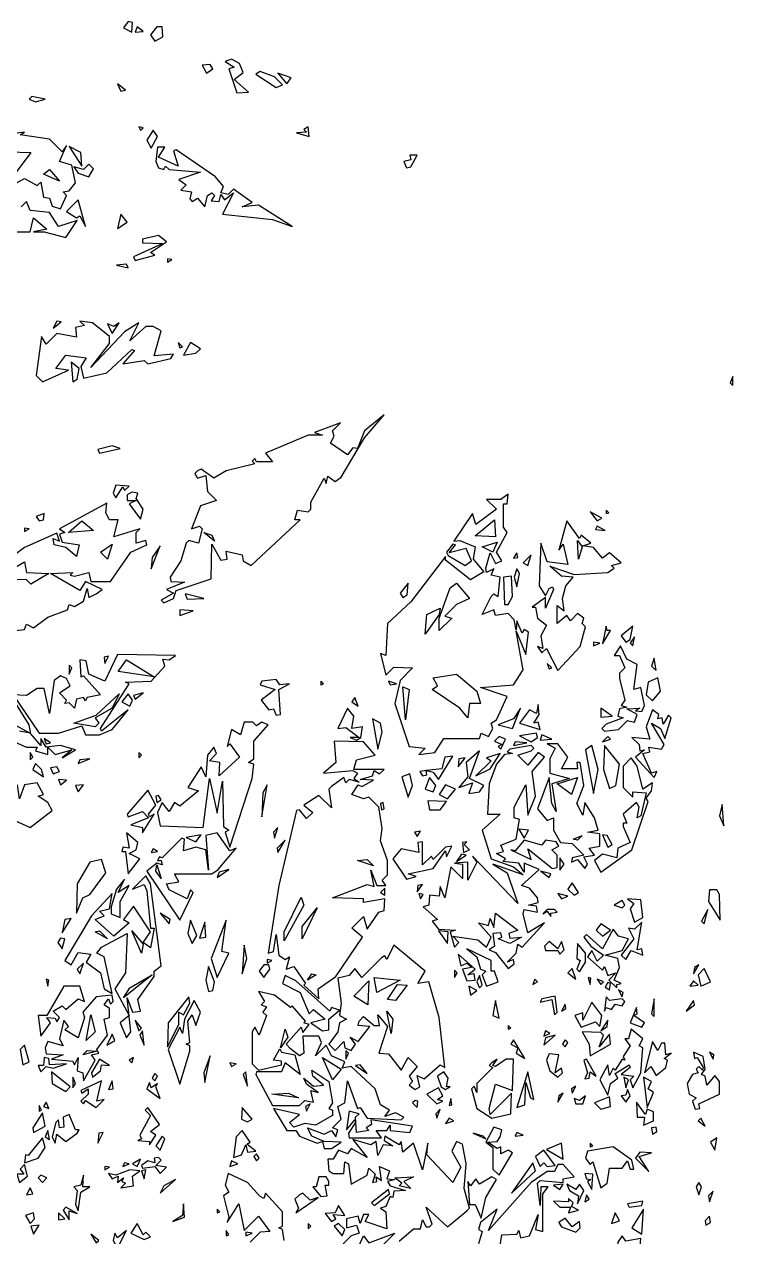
# Model space of a CAD drawing. Header units: millimetres. Extents: x -1920 to 1916, y -1858 to 1858.
# Drawn here: x -618 to 128, y -1021 to 255 of the extents above; entities that cross this region are included whole.
import ezdxf

# ---------------------------------------------------------------- set-up
doc = ezdxf.new("R2010")
doc.units = ezdxf.units.MM
doc.layers.add('ALMOND-DRAW-PROFILE', color=7, linetype='Continuous', lineweight=25)

msp = doc.modelspace()

# ---------------------------------------------------------------- linework, layer by layer
at = {"layer": 'ALMOND-DRAW-PROFILE'}
for points in [[(-505, 247), (-504.1, 257.4), (-508.8, 258.3), (-513.5, 251.7)], [(-501.3, 247), (-492.8, 248), (-499.4, 252.7)], [(-480.6, 237.7), (-472.2, 242.3), (-473.1, 252.7), (-478.7, 252.7), (-485.3, 244.2)], [(-394.2, 183.2), (-382, 184.1), (-397.1, 197.3), (-387.7, 204.8), (-391.4, 214.2), (-399.9, 218.9), (-406.5, 216.1), (-397.1, 210.4), (-402.7, 208.6)], [(-426.2, 203.9), (-419.6, 208.6), (-422.4, 213.2), (-430.9, 212.3)], [(-352.9, 188.8), (-346.4, 191.7), (-354.8, 200.1), (-369.8, 205.7), (-374.5, 202.9)], [(-516.3, 185.1), (-511.6, 186), (-520, 192.6)], [(-341.7, 192.6), (-337, 199.2), (-351.1, 203.9)], [(-606.4, 173.8), (-596.1, 176.6), (-610.1, 179.5), (-613, 176.6)], [(-495.6, 143.8), (-492.8, 146.6), (-497.5, 147.5)], [(-484.4, 125), (-477.8, 137.2), (-482.5, 143.8), (-489.1, 133.5)], [(-331.4, 141), (-318.2, 137.2), (-319.2, 147.5), (-323.8, 144.7), (-321, 141.9)], [(-557.6, 106.2), (-558.5, 120.3), (-570.7, 126.9)], [(-336.1, 42.4), (-371.7, 64.9), (-388.6, 63.1), (-378.3, 67.8), (-398, 81.8), (-403.6, 76.2), (-411.1, 78.1), (-408.3, 84.6), (-416.8, 95), (-458.1, 123.1), (-460.9, 122.2), (-456.2, 106.2), (-476.9, 115.6), (-470.3, 126), (-477.8, 126), (-479.7, 110.9), (-476.9, 104.4), (-471.2, 102.5), (-469.3, 106.2), (-465.6, 102.5), (-432.7, 99.7), (-455.3, 92.2), (-447.8, 86.5), (-453.4, 80.9), (-442.1, 79), (-444, 71.5), (-441.2, 68.7), (-435.6, 72.4), (-428, 63.1), (-425.2, 75.3), (-420.5, 78.1), (-417.7, 75.3), (-421.5, 69.6), (-413, 68.7), (-411.1, 76.2), (-407.4, 70.6), (-398, 78.1), (-409.3, 55.5), (-356.7, 49.9)], [(-215.9, 104.4), (-211.2, 105.3), (-204.6, 117.5), (-212.1, 117.5), (-211.2, 112.8), (-218.7, 110.9)], [(-581, 90.3), (-597.9, 97.8), (-591.4, 102.5)], [(-550.1, 95), (-545.4, 103.4), (-550.1, 108.1), (-555.7, 102.5), (-566, 105.3), (-561.3, 98.7)], [(-553.8, 42.4), (-561.3, 70.6), (-573.5, 58.4), (-563.2, 51.8), (-559.5, 53.7)], [(-520, 40.5), (-509.7, 47.1), (-516.3, 55.5)], [(-501.3, 6.7), (-480.6, 12.4), (-485.3, 15.2), (-468.4, 26.5), (-476.9, 33), (-493.7, 29.3), (-493.7, 25.5), (-472.2, 24.6), (-503.1, 10.5)], [(-508.8, -0.8), (-510.6, 3), (-521, 2)], [(-467.5, 4.9), (-462.8, 7.7), (-467.5, 8.6)], [(-598.9, -120.9), (-571.7, -108.7), (-584.8, -106.8), (-574.5, -92.8), (-552.9, -95.6), (-558.5, -105), (-555.7, -117.2), (-531.3, -111.5), (-505, -87.1), (-502.2, -88.1), (-514.4, -102.1), (-491.9, -98.4), (-488.1, -102.1), (-463.7, -96.5), (-460.9, -91.8), (-481.5, -93.7), (-474, -67.4), (-482.5, -62.7), (-490, -62.7), (-506.9, -77.7), (-497.5, -59), (-512.5, -68.4), (-548.2, -105.9), (-528.5, -80.6), (-528.5, -73.1), (-546.3, -59), (-559.5, -57.1), (-554.8, -61.8), (-564.2, -63.7), (-563.2, -74), (-583.9, -70.2), (-595.1, -81.5), (-599.8, -73.1), (-605.5, -114.4)], [(-587.6, -64.6), (-579.2, -58), (-583.9, -57.1)], [(-525.7, -70.2), (-518.2, -59), (-523.8, -62.7), (-530.4, -59.9)], [(-454.3, -85.3), (-451.5, -84.3), (-456.2, -79.6)], [(-450.6, -92.8), (-437.4, -90.9), (-432.7, -86.2), (-443.1, -79.6)], [(-567, -120.9), (-562.3, -118.1), (-560.4, -106.8), (-568.8, -100.3)], [(127.7, -124.7), (127.7, -115.3), (124.8, -121.9)], [(-471.2, -353.7), (-460.9, -349), (-458.1, -340.6), (-421.5, -328.4), (-420.5, -291.8), (-411.1, -308.7), (-404.6, -307.7), (-405.5, -299.3), (-388.6, -303), (-387.7, -309.6), (-379.2, -314.3), (-327.6, -266.4), (-333.2, -266.4), (-330.4, -256.1), (-319.2, -258), (-316.3, -255.2), (-316.3, -247.6), (-302.3, -222.3), (-300.4, -227.9), (-298.5, -220.4), (-291, -226.1), (-284.4, -221.4), (-260, -180.1), (-239.4, -155.7), (-260, -172.6), (-267.5, -191.3), (-272.2, -190.4), (-277.9, -197.9), (-295.7, -185.7), (-291.9, -178.2), (-293.8, -172.6), (-285.4, -164.1), (-312.6, -174.4), (-304.1, -177.2), (-319.2, -177.2), (-364.2, -196), (-356.7, -205.4), (-373.6, -205.4), (-375.5, -201.7), (-378.3, -204.5), (-375.5, -207.3), (-405.5, -214.8), (-418.7, -222.3), (-431.8, -212.9), (-435.6, -214.8), (-438.4, -217.6), (-435.6, -222.3), (-427.1, -219.5), (-425.2, -236.4), (-415.8, -245.8), (-432.7, -251.4), (-442.1, -275.8), (-433.7, -273), (-430.9, -275.8), (-434.6, -290.8), (-444.9, -288), (-447.8, -290.8), (-453.4, -309.6), (-464.7, -326.5), (-463.7, -331.2), (-449.6, -332.1), (-468.4, -339.6), (-460.9, -343.4), (-474, -350.9)], [(-538.8, -196), (-517.2, -191.3), (-525.7, -188.5), (-540.7, -192.3)], [(-521.9, -243), (-514.4, -231.7), (-512.5, -235.4), (-507.8, -230.7), (-521.9, -229.8), (-524.7, -238.3)], [(-495.6, -265.5), (-492.8, -255.2), (-500.3, -243.9), (-498.4, -238.3), (-505, -237.3), (-509.7, -240.1), (-509.7, -245.8), (-500.3, -245.8), (-507.8, -249.5)], [(-202.8, -513.3), (-185.9, -511.4), (-176.5, -496.4), (-138.9, -496.4), (-137, -490.8), (-129.5, -494.5), (-124.8, -486.1), (-126.7, -480.4), (-121.1, -476.7), (-109.8, -452.3), (-138, -442.9), (-103.3, -440.1), (-92.9, -424.1), (-100.2, -383.4), (-90.1, -408.2), (-87.3, -384.7), (-92, -381.9), (-93.9, -385.6), (-99.5, -372.5), (-100.4, -382.3), (-102.3, -371.6), (-108.9, -365), (-122, -366.9), (-123.9, -361.2), (-136.1, -365.9), (-126.7, -347.1), (-123.9, -344.3), (-119.2, -347.1), (-117.3, -326.5), (-126.7, -324.6), (-123.9, -318), (-131.4, -321.8), (-132.4, -317.1), (-127.7, -301.2), (-122, -312.4), (-115.5, -309.6), (-121.1, -300.2), (-109.8, -279.6), (-113.6, -273.9), (-113.6, -249.5), (-109.8, -249.5), (-108.9, -239.2), (-116.4, -244.8), (-131.4, -244.8), (-121.1, -255.2), (-142.7, -271.1), (-146.4, -259.8), (-166.1, -288.9), (-159.6, -288), (-143.6, -294.6), (-145.5, -307.7), (-134.2, -320.9), (-148.3, -329.3), (-174.6, -308.7), (-174.6, -304.9), (-211.2, -352.8), (-235.6, -375.3), (-237.5, -409.1), (-243.1, -407.2), (-237.5, -429.8), (-229, -421.3), (-209.3, -422.2), (-222.5, -435.4), (-228.1, -459.8), (-213.1, -504.8), (-196.2, -506.7)], [(-602.6, -267.4), (-597.9, -266.4), (-597, -259.8), (-605.5, -262.7)], [(-571.7, -279.6), (-557.6, -267.4), (-545.4, -277.7)], [(-143.6, -283.3), (-123, -266.4), (-122, -284.3)], [(-56.3, -425.1), (-32.9, -399.7), (-27.2, -379.1), (-31, -375.3), (-29.1, -369.7), (-35.7, -365), (-43.2, -372.5), (-46.9, -366.9), (-57.3, -375.3), (-57.3, -356.5), (-49.8, -362.2), (-51.6, -349), (-47.9, -335.9), (-40.4, -326.5), (-52.6, -325.6), (-64.8, -315.2), (-39.4, -323.7), (-3.8, -321.8), (2.8, -317.1), (0, -314.3), (10.3, -311.5), (-1.9, -301.2), (-9.4, -306.8), (-18.8, -295.5), (-30, -293.6), (-21.6, -290.8), (-31.9, -282.4), (-33.8, -286.1), (-46.9, -267.4), (-55.4, -298.3), (-50.7, -291.8), (-46, -313.4), (-67.6, -310.5), (-74.2, -290.8), (-76, -335.9), (-69.5, -346.2), (-65.7, -338.7), (-62, -336.8), (-61, -339.6), (-69.5, -359.4), (-69.5, -348.1), (-83.5, -358.4), (-79.8, -358.4), (-77.9, -369.7), (-68.5, -377.2), (-74.2, -388.4), (-72.3, -401.6), (-77.9, -399.7), (-73.2, -406.3), (-68.5, -401.6)], [(-15, -267.4), (-10.3, -264.5), (-22.5, -258)], [(-5.6, -259.8), (-2.8, -258.9), (-5.6, -256.1)], [(-617.7, -278.6), (-613, -275.8), (-617.7, -274.9)], [(-417.7, -288.9), (-429, -279.6), (-420.5, -282.4)], [(-16.8, -276.5), (-6.6, -277.7), (-15, -273)], [(-530.4, -307.7), (-537.9, -300.2), (-525.7, -291.8)], [(-153.9, -314.3), (-147.4, -309.6), (-153, -296.5), (-170.8, -301.2), (-164.3, -292.7), (-167.1, -291.8), (-173.7, -300.2), (-171.8, -304)], [(-124.8, -300.2), (-136.1, -294.6), (-120.2, -289.9)], [(-34.7, -307.7), (-35.7, -288), (-31, -294.6)], [(-484.4, -318), (-475, -293.6), (-483.4, -305.8)], [(-103.3, -306.8), (-98.6, -305.8), (-99.5, -301.2)], [(-88.2, -314.3), (-84.5, -303), (-92.9, -311.5)], [(-611.1, -334), (-615.8, -329.3), (-648.6, -328.4), (-617.7, -310.5), (-615.8, -321.8), (-592.3, -322.7)], [(-99.5, -336.8), (-96.7, -322.7), (-99.5, -318), (-102.3, -326.5)], [(-112.6, -355.6), (-108.9, -355.6), (-104.2, -347.1), (-105.1, -325.6), (-113.6, -326.5)], [(-446.8, -350), (-429, -349), (-448.7, -344.3)], [(-219.7, -348.1), (-215, -345.3), (-214, -333.1), (-222.5, -343.4)], [(-181.2, -382.8), (-181.2, -369.7), (-169.9, -337.8), (-163.3, -333.1), (-149.3, -349), (-163.3, -355.6), (-175.5, -367.8), (-168, -369.7)], [(-454.3, -366.9), (-440.2, -362.2), (-454.3, -361.2)], [(-196.2, -386.6), (-194.3, -365.9), (-180.2, -359.4), (-181.2, -365.9)], [(-9.4, -396.9), (-0.9, -382.8), (-4.7, -382.8), (-5.6, -378.1)], [(15, -395), (19.7, -392.2), (22.5, -378.1), (10.3, -388.4)], [(-18.8, -398.8), (-12.2, -396), (-18.8, -395)], [(22.5, -398.8), (24.4, -389.4), (19.7, -396)], [(-553.8, -492.6), (-538.8, -492.6), (-525.7, -487), (-508.8, -466.4), (-536.9, -488.9), (-537.9, -486.1), (-507.8, -439.1), (-511.6, -437.3), (-484.4, -436.3), (-470.3, -420.4), (-472.2, -412.9), (-465.6, -413.8), (-459, -409.1), (-520, -408.2), (-533.2, -436.3), (-550.1, -428.8), (-552.9, -414.7), (-559.5, -413.8), (-558.5, -431.6), (-555.7, -430.7), (-537.9, -450.4), (-551.9, -453.2), (-553.8, -457), (-555.7, -453.2), (-563.2, -455.1), (-565.1, -464.5), (-570.7, -458.9), (-575.4, -459.8), (-573.5, -456), (-581, -448.5), (-569.8, -441), (-573.5, -433.5), (-580.1, -430.7), (-586.7, -435.4), (-591.4, -470.1), (-597, -443.8), (-604.5, -443.8), (-615.8, -451.3), (-629.9, -450.4), (-602.6, -490.8), (-582, -490.8), (-557.6, -483.3)], [(-7.5, -488.9), (7.5, -487), (16.9, -477.6), (24.4, -479.5), (27.2, -471.1), (16, -465.4), (30, -464.5), (25.3, -467.3), (31.9, -468.2), (34.7, -461.7), (31, -442.9), (23.5, -444.8), (27.2, -418.5), (16, -412.9), (9.4, -398.8), (2.8, -409.1), (8.4, -409.1), (14.1, -422.2), (8.4, -427.9), (8.4, -433.5), (14.1, -456), (10.3, -461.7), (16, -463.5), (8.4, -465.4), (6.6, -472.9), (12.2, -474.8), (-5.6, -481.4), (-10.3, -486.1)], [(-570.7, -428.8), (-567.9, -422.2), (-570.7, -419.4)], [(-533.2, -417.5), (-529.4, -410), (-534.1, -411)], [(-481.5, -431.6), (-519.1, -426), (-510.6, -413.8)], [(-65.7, -423.2), (-62.9, -422.2), (-67.6, -417.5)], [(46.9, -425.1), (45.1, -411.9), (42.2, -420.4)], [(-151.1, -474.8), (-159.6, -464.5), (-188.7, -444.8), (-183, -441), (-187.7, -432.6), (-163.3, -428.8), (-141.7, -446.6), (-138, -459.8), (-149.3, -459.8)], [(43.2, -457), (51.6, -446.6), (48.8, -432.6), (38.5, -437.3), (36.6, -450.4)], [(-352.9, -472), (-348.3, -471.1), (-350.1, -444.8), (-338.9, -439.1), (-349.2, -440.1), (-352.9, -434.4), (-368, -436.3), (-369.8, -440.1), (-353.9, -444.8), (-368.9, -456), (-360.5, -466.4), (-355.8, -465.4)], [(-306, -440.1), (-303.2, -439.1), (-306, -436.3)], [(-232.8, -440.1), (-226.2, -439.1), (-234.7, -436.3)], [(-216.8, -476.7), (-219.7, -442), (-213.1, -444.8)], [(-543.5, -484.2), (-566, -480.4), (-542.6, -472), (-518.2, -449.5), (-525.7, -464.5), (-543.5, -474.8), (-539.7, -480.4)], [(-506.9, -462.6), (-504.1, -456), (-508.8, -449.5), (-515.3, -457.9)], [(-501.3, -455.1), (-492.8, -448.5), (-503.1, -451.3)], [(-266.6, -462.6), (-270.3, -453.2), (-273.2, -457.9)], [(-268.5, -498.3), (-263.8, -495.5), (-261.9, -484.2), (-273.2, -486.1), (-271.3, -472.9), (-277.9, -464.5), (-288.2, -486.1), (-279.7, -485.1), (-265.6, -495.5), (-275, -495.5)], [(-119.2, -482.3), (-104.2, -486.1), (-95.7, -464.5), (-103.3, -475.7)], [(-75.1, -487), (-77, -479.5), (-81.7, -480.4), (-76, -471.1), (-77, -460.7), (-78.8, -470.1), (-86.4, -466.4), (-96.7, -480.4)], [(-11.3, -473.9), (0.9, -472.9), (-11.3, -464.5)], [(45.1, -537.7), (47.9, -531.1), (42.2, -533), (32.9, -512.4), (40.4, -510.5), (39.4, -505.8), (52.6, -507.7), (55.4, -503), (42.2, -480.4), (51.6, -486.1), (56.3, -496.4), (62.9, -474.8), (60.1, -472), (54.4, -481.4), (53.5, -474.8), (48.8, -475.7), (49.8, -471.1), (43.2, -466.4), (36.6, -484.2), (40.4, -497.3), (21.6, -495.5), (29.1, -503), (30, -509.5), (34.7, -508.6), (25.3, -516.1)], [(-401.8, -610.9), (-378.3, -538.6), (-376.4, -523.6), (-382, -521.7), (-376.4, -518), (-376.4, -499.2), (-361.4, -482.3), (-368, -479.5), (-373.6, -483.3), (-377.4, -479.5), (-386.7, -479.5), (-390.5, -492.6), (-399.9, -487), (-404.6, -504.8), (-401.8, -502), (-391.4, -516.1), (-413, -535.8), (-412.1, -521.7), (-423.3, -519.9), (-415.8, -512.4), (-418.7, -505.8), (-425.2, -514.2), (-427.1, -536.8), (-431.8, -526.4), (-445.9, -548), (-434.6, -551.8), (-454.3, -567.7), (-460, -564), (-465.6, -573.4), (-473.1, -564), (-477.8, -574.3), (-475, -588.4), (-429.9, -590.3), (-423.3, -538.6), (-414.9, -575.2), (-409.3, -541.5), (-408.3, -589.3), (-402.7, -593.1), (-406.5, -595)], [(-245.9, -507.7), (-241.2, -489.8), (-243.1, -480.4), (-251.6, -475.7)], [(-595.1, -502), (-590.4, -501.1), (-597, -496.4)], [(-116.4, -507.7), (-111.7, -497.3), (-118.3, -494.5), (-123, -499.2), (-115.5, -503), (-119.2, -504.8)], [(-84.5, -500.2), (-77.9, -495.5), (-78.8, -490.8), (-96.7, -493.6)], [(-75.1, -498.3), (-62.9, -497.3), (-73.2, -492.6)], [(-9.4, -500.2), (-0.9, -497.3), (-3.8, -494.5)], [(-307.9, -770.5), (-308.8, -760.2), (-290.1, -747), (-261.9, -705.7), (-273.2, -696.3), (-261, -684.1), (-257.2, -697.3), (-245, -679.4), (-239.4, -677.6), (-238.4, -665.4), (-261, -669.1), (-261, -665.4), (-293.8, -664.4), (-257.2, -650.3), (-249.7, -652.2), (-253.4, -635.3), (-246.9, -651.3), (-237.5, -651.3), (-241.2, -645.6), (-235.6, -640), (-235.6, -625), (-243.1, -604.3), (-241.2, -591.2), (-245, -568.7), (-255.3, -558.4), (-261, -560.2), (-273.2, -555.5), (-266.6, -545.2), (-262.8, -547.1), (-250.6, -540.5), (-264.7, -539.6), (-251.6, -535.8), (-249.7, -530.2), (-244.1, -533.9), (-239.4, -529.3), (-271.3, -529.3), (-268.5, -518.9), (-248.8, -514.2), (-261, -500.2), (-291.9, -499.2), (-290.1, -521.7), (-303.2, -533), (-272.2, -530.2), (-267.5, -533), (-271.3, -538.6), (-265.6, -542.4), (-276, -539.6), (-279.7, -543.3), (-281.6, -537.7), (-294.7, -547.1), (-297.6, -549.9), (-294.7, -569.6), (-307.9, -556.5), (-323.8, -566.8), (-314.5, -574.3), (-321, -580.9), (-328.5, -571.5), (-331.4, -572.4), (-350.1, -651.3), (-361.4, -722.6), (-355.8, -720.7), (-352.9, -702.9), (-350.1, -724.5), (-343.6, -729.2), (-338.9, -726.4), (-342.6, -739.5), (-334.2, -736.7), (-322, -754.5), (-323.8, -756.4)], [(-108.9, -738.6), (-102.3, -733.9), (-103.3, -729.2), (-109.8, -732), (-100.4, -722.6), (-98.6, -713.2), (-93.9, -716.1), (-70.4, -690.7), (-88.2, -701), (-92.9, -681.3), (-92, -676.6), (-77.9, -679.4), (-78.8, -672.9), (-87.3, -671.9), (-77, -669.1), (-77.9, -664.4), (-86.4, -654.1), (-94.8, -651.3), (-76, -634.4), (-92, -627.8), (-92, -637.2), (-97.6, -627.8), (-114.5, -625.9), (-111.7, -623.1), (-121.1, -617.5), (-113.6, -615.6), (-116.4, -609), (-100.4, -602.5), (-96.7, -581.8), (-102.3, -579.9), (-102.3, -568.7), (-90.1, -545.2), (-88.2, -577.1), (-79.8, -557.4), (-83.5, -531.1), (-70.4, -516.1), (-77, -511.4), (-88.2, -524.6), (-98.6, -514.2), (-84.5, -509.5), (-81.7, -506.7), (-84.5, -503.9), (-107, -507.7), (-109.8, -510.5), (-104.2, -512.4), (-112.6, -513.3), (-121.1, -523.6), (-128.6, -544.3), (-130.5, -576.2), (-117.3, -576.2), (-136.1, -593.1), (-126.7, -623.1), (-103.3, -631.6), (-92.9, -640), (-124.8, -628.8), (-109.8, -638.1), (-98.6, -670.1), (-146.4, -620.3), (-141.7, -626.9), (-151.1, -645.6), (-151.1, -626.9), (-165.2, -627.8), (-156.8, -628.8), (-156.8, -643.8), (-169, -631.6), (-175.5, -664.4), (-180.2, -652.2), (-181.2, -662.5), (-191.5, -661.6), (-192.4, -671.9), (-198.1, -673.8), (-183, -687), (-188.7, -688.8), (-182.1, -697.3), (-164.3, -698.2), (-169.9, -700.1), (-165.2, -716.1), (-160.5, -711.4), (-167.1, -704.8), (-140.8, -708.5), (-131.4, -716.1), (-126.7, -705.7), (-139.9, -690.7), (-129.5, -693.5), (-127.7, -686), (-123.9, -695.4), (-122, -680.4), (-98.6, -698.2), (-107.9, -702), (-107, -706.7), (-94.8, -705.7), (-107, -712.3), (-119.2, -707.6), (-115.5, -705.7), (-116.4, -701), (-124.8, -702), (-123, -715.1), (-128.6, -718.9), (-122, -721.7)], [(-150.2, -554.6), (-138.9, -552.7), (-134.2, -546.1), (-149.3, -538.6), (-138.9, -509.5), (-153, -521.7), (-151.1, -536.8), (-160.5, -548), (-146.4, -543.3)], [(-103.3, -503.9), (-89.2, -501.1), (-101.4, -500.2)], [(-28.2, -633.4), (-25.3, -628.8), (-29.1, -621.2), (-17.8, -619.4), (-23.5, -611.9), (-12.2, -610), (-12.2, -596.8), (-25.3, -595), (-14.1, -593.1), (-17.8, -579.9), (-28.2, -564), (-30, -577.1), (-36.6, -564.9), (-29.1, -546.1), (-32.9, -521.7), (-36.6, -521.7), (-35.7, -528.3), (-52.6, -528.3), (-46, -516.1), (-56.3, -502), (-67.6, -502), (-59.1, -506.7), (-64.8, -518), (-64.8, -533), (-44.1, -538.6), (-62.9, -544.3), (-58.2, -573.4), (-62.9, -564.9), (-65.7, -537.7), (-77.9, -570.6), (-67.6, -582.8), (-61, -579.9), (-61, -593.1), (-53.5, -606.2), (-41.3, -607.2), (-29.1, -619.4), (-41.3, -622.2), (-42.2, -626.9), (-35.7, -624.1)], [(-18.8, -554.6), (-14.1, -529.3), (-20.7, -503.9), (-27.2, -508.6)], [(-1.9, -549), (4.7, -546.1), (8.4, -523.6), (-7.5, -503.9), (-8.4, -529.3)], [(-612, -518.9), (-609.2, -516.1), (-612, -511.4)], [(-609.2, -529.3), (-597.9, -536.8), (-599.8, -529.3), (-606.4, -522.7)], [(-561.3, -522.7), (-549.1, -518), (-559.5, -518.9)], [(-497.5, -517), (-494.7, -514.2), (-497.5, -511.4)], [(-194.8, -530.3), (-187.7, -532.1), (-182.1, -539.6), (-167.1, -515.2), (-175.5, -516.1), (-178.4, -528.3)], [(-161.5, -526.4), (-153.9, -517), (-160.5, -518)], [(-142.7, -535.8), (-127.7, -528.3), (-117.3, -512.4), (-131.4, -517), (-126.7, -519.9)], [(-11.3, -637.2), (21.6, -613.7), (38.5, -563), (36.6, -559.3), (42.2, -551.8), (43.2, -543.3), (32.9, -549.9), (27.2, -525.5), (20.7, -517), (12.2, -525.5), (12.2, -548), (22.5, -558.4), (22.5, -552.7), (36.6, -553.7), (31, -578.1), (27.2, -579.9), (29.1, -568.7), (26.3, -564), (12.2, -576.2), (16, -585.6), (12.2, -585.6), (12.2, -589.3), (19.7, -606.2), (6.6, -611.9), (5.6, -622.2), (-9.4, -618.4), (-17.8, -625)], [(-587.6, -533.9), (-581, -531.1), (-583.9, -526.4), (-590.4, -527.4)], [(-214, -558.4), (-209.3, -546.1), (-212.1, -533.9), (-220.6, -536.8)], [(-195.2, -530.3), (-201.8, -531.1), (-199, -535.8), (-194.3, -534.9)], [(-612, -590.3), (-588.6, -572.4), (-593.3, -564), (-603.6, -557.4), (-597.9, -555.5), (-604.5, -543.3), (-617.7, -545.2), (-623.3, -560.2), (-625.2, -545.2), (-636.4, -558.4), (-638.3, -547.1), (-643.9, -554.6), (-645.8, -549), (-653.3, -550.8), (-664.6, -547.1), (-667.4, -549.9), (-662.7, -552.7), (-648.6, -553.7), (-675.9, -558.4), (-678.7, -563), (-651.4, -560.2), (-651.4, -571.5), (-634.6, -573.4), (-632.7, -580.9)], [(-580.1, -545.2), (-573.5, -540.5), (-582, -539.6)], [(-561.3, -552.7), (-555.7, -545.2), (-564.2, -546.1)], [(-368, -579), (-362.3, -545.2), (-367, -553.7)], [(-187.7, -552.7), (-184.9, -546.1), (-191.5, -537.7), (-196.2, -549.9)], [(-172.7, -560.2), (-164.3, -549.9), (-174.6, -545.2), (-181.2, -555.5)], [(-42.2, -555.5), (-57.3, -544.3), (-35.7, -537.7)], [(-493.7, -595.9), (-481.5, -576.2), (-486.2, -579), (-487.2, -576.2), (-479.7, -566.8), (-488.1, -550.8), (-509.7, -576.2), (-508.8, -579), (-493.7, -573.4), (-487.2, -579.9), (-506, -587.5), (-493.7, -590.3)], [(-478.7, -564), (-474, -561.2), (-476.9, -556.5), (-479.7, -557.4)], [(-242.2, -571.5), (-239.4, -570.6), (-240.3, -564), (-243.1, -564.9)], [(-191.5, -571.5), (-180.2, -571.5), (-173.7, -563), (-193.4, -562.1)], [(118.3, -588.4), (116.4, -565.9), (113.6, -578.1)], [(-508.8, -639.1), (-496.6, -623.1), (-507.8, -617.5), (-500.3, -613.7), (-498.4, -606.2), (-510.6, -595.9), (-507.8, -611.9), (-514.4, -610.9), (-515.3, -615.6), (-511.6, -615.6)], [(-454.3, -687.9), (-440.2, -658.8), (-443.1, -656), (-446.8, -665.4), (-465.6, -656), (-468.4, -649.4), (-455.3, -647.5), (-460, -639.1), (-420.5, -639.1), (-414, -634.4), (-395.2, -611.9), (-401.8, -614.7), (-414.9, -595.9), (-427.1, -598.7), (-424.3, -635.3), (-427.1, -613.7), (-437.4, -610.9), (-450.6, -614.7), (-449.6, -602.5), (-452.4, -601.5), (-473.1, -622.2), (-475.9, -621.2), (-477.8, -625), (-474, -625), (-473.1, -629.7), (-478.7, -627.8), (-489.1, -636.3)], [(-437.4, -605.3), (-431.8, -597.8), (-447.8, -600.6)], [(-354.8, -601.5), (-351.1, -590.3), (-355.8, -595)], [(-204.6, -599.7), (-200.9, -594), (-207.4, -595)], [(-92, -601.5), (-87.3, -593.1), (-97.6, -592.1)], [(-40.4, -602.5), (-31, -598.7), (-35.7, -603.4)], [(-3.8, -610.9), (0.9, -608.1), (-4.7, -598.7), (-9.4, -597.8)], [(-351.1, -616.6), (-343.6, -603.4), (-352, -611.9)], [(-215.9, -644.7), (-205.6, -641.9), (-214, -639.1), (-187.7, -633.4), (-174.6, -614.7), (-173.7, -621.2), (-168, -610), (-174.6, -610.9), (-187.7, -624.1), (-189.6, -620.3), (-199, -629.7), (-199, -605.3), (-203.7, -606.2), (-202.8, -616.6), (-221.5, -612.8), (-230, -623.1)], [(-155.8, -616.6), (-149.3, -613.7), (-154.9, -608.1), (-152.1, -605.3), (-156.8, -606.2)], [(-62, -633.4), (-57.3, -632.5), (-57.3, -619.4), (-62.9, -613.7), (-55.4, -610), (-58.2, -605.3), (-69.5, -603.4), (-73.2, -609), (-92, -603.4), (-101.4, -614.7), (-106.1, -613.7), (-84.5, -624.1), (-88.2, -612.8)], [(-563.2, -680.4), (-556.6, -664.4), (-549.1, -660.7), (-532.2, -638.1), (-536.9, -624.1), (-549.1, -626.9), (-562.3, -649.4)], [(-484.4, -616.6), (-477.8, -615.6), (-482.5, -612.8)], [(-250.6, -630.6), (-267.5, -625), (-257.2, -624.1)], [(-163.3, -625.9), (-153, -619.4), (-157.7, -618.4)], [(-54.4, -635.3), (-49.8, -628.8), (-54.4, -622.2)], [(-474, -643.8), (-479.7, -636.3), (-478.7, -629.7)], [(-414.9, -642.8), (-402.7, -634.4), (-413, -637.2)], [(-65.7, -642.8), (-63.8, -639.1), (-74.2, -636.3)], [(-510.6, -811.8), (-506, -805.2), (-509.7, -769.6), (-504.1, -784.6), (-495.6, -783.6), (-498.4, -771.4), (-481.5, -747), (-481.5, -741.4), (-474, -735.8), (-485.3, -649.4), (-490, -641), (-504.1, -655), (-491.9, -650.3), (-489.1, -656.9), (-485.3, -696.3), (-481.5, -696.3), (-485.3, -717), (-492.8, -711.4), (-485.3, -700.1), (-503.1, -672.9), (-513.5, -687), (-507.8, -690.7), (-523.8, -704.8), (-543.5, -687), (-534.1, -683.2), (-538.8, -678.5), (-528.5, -675.7), (-525.7, -659.7), (-547.3, -683.2), (-575.4, -730.1), (-568.8, -734.8), (-561.3, -721.7), (-548.2, -723.6), (-552.9, -732), (-537.9, -743.3), (-534.1, -760.2), (-525.7, -764.9), (-534.1, -726.4), (-541.6, -722.6), (-536.9, -716.1), (-509.7, -702), (-511.6, -743.3), (-522.8, -760.2), (-507.8, -788.3), (-517.2, -795.8)], [(-526.6, -681.3), (-517.2, -685.1), (-517.2, -668.2), (-507.8, -651.3), (-519.1, -658.8), (-512.5, -644.7), (-521, -655), (-526.6, -673.8)], [(-204.6, -657.9), (-199, -650.3), (-203.7, -651.3)], [(-39.4, -661.6), (-34.7, -658.8), (-41.3, -648.5), (-46, -655)], [(-344.5, -709.5), (-344.5, -700.1), (-326.7, -663.5), (-323.8, -671.9)], [(-238.4, -661.6), (-238.4, -654.1), (-243.1, -658.8)], [(-200.9, -665.4), (-198.1, -660.7), (-202.8, -659.7)], [(-52.6, -665.4), (-46, -662.5), (-56.3, -659.7)], [(114.5, -687.9), (113.6, -660.7), (110.8, -656), (103.3, -656), (102.3, -668.2)], [(-325.7, -707.6), (-325.7, -694.5), (-309.8, -674.7)], [(11.3, -674.7), (14.1, -671.9), (11.3, -667.2), (2.8, -671.9)], [(24.4, -689.8), (32.9, -685.1), (31, -666.3), (16.9, -665.4), (23.5, -670.1), (19.7, -675.7)], [(-578.2, -701), (-568.8, -686), (-575.4, -687)], [(-465.6, -691.6), (-464.7, -687), (-475, -680.4)], [(-441.2, -712.3), (-436.5, -703.8), (-443.1, -687.9), (-445.9, -702)], [(-414.9, -748), (-402.7, -722.6), (-410.2, -720.7), (-405.5, -687.9), (-421.5, -728.3)], [(-63.8, -684.1), (-63.8, -680.4), (-57.3, -679.4), (-60.1, -676.6), (-67.6, -676.6), (-72.3, -681.3), (-67.6, -678.5)], [(97.6, -691.6), (101.4, -676.6), (94.8, -688.8)], [(-530.4, -707.6), (-543.5, -700.1), (-538.8, -699.2)], [(-494.7, -722.6), (-505, -699.2), (-492.8, -713.2)], [(-433.7, -706.7), (-427.1, -705.7), (-428, -689.8)], [(-172.7, -712.3), (-171.8, -700.1), (-182.1, -699.2)], [(5.6, -759.2), (5.6, -755.5), (10.3, -754.5), (2.8, -750.8), (8.4, -737.6), (6.6, -728.3), (-6.6, -724.5), (11.3, -719.8), (17.8, -707.6), (7.5, -704.8), (1.9, -697.3), (-9.4, -717.9), (-26.3, -702.9), (-29.1, -705.7), (-21.6, -715.1), (-8.4, -724.5), (-15, -731.1), (-20.7, -719.8), (-25.3, -726.4), (-9.4, -740.5), (-7.5, -736.7), (-3.8, -746.1), (4.7, -743.3), (-2.8, -750.8)], [(-9.4, -704.8), (-0.9, -698.2), (-11.3, -691.6), (-16, -698.2)], [(15, -729.2), (20.7, -719.8), (32.9, -724.5), (31.9, -717.9), (27.2, -718.9), (31.9, -689.8), (24.4, -697.3), (17.8, -696.3), (23.5, -707.6), (10.3, -724.5)], [(-578.2, -717.9), (-575.4, -707.6), (-580.1, -706.7), (-582.9, -711.4)], [(-388.6, -744.2), (-383.9, -728.3), (-386.7, -714.2)], [(-206.5, -866.2), (-201.8, -863.4), (-204.6, -851.2), (-197.1, -855), (-180.2, -840), (-175.5, -842.8), (-181.2, -790.2), (-192.4, -752.7), (-203.7, -754.5), (-196.2, -741.4), (-229, -714.2), (-236.5, -729.2), (-238.4, -725.4), (-242.2, -727.3), (-262.8, -748), (-270.3, -738.6), (-276, -746.1), (-288.2, -748.9), (-284.4, -775.2), (-286.3, -788.3), (-278.8, -792.1), (-286.3, -795.8), (-288.2, -805.2), (-297.6, -818.4), (-291, -824.9), (-281.6, -815.6), (-280.7, -822.1), (-274.1, -824.9), (-269.4, -818.4), (-275, -810.9), (-266.6, -815.6), (-254.4, -799.6), (-266.6, -798.7), (-265.6, -794), (-261, -789.3), (-249.7, -798.7), (-244.1, -798.7), (-245.9, -787.4), (-235.6, -799.6), (-245, -827.8), (-234.7, -828.7), (-221.5, -845.6), (-214, -832.4), (-204.6, -841.8), (-213.1, -852.2), (-209.3, -857.8), (-213.1, -861.5)], [(-54.4, -723.6), (-49.8, -718.9), (-52.6, -710.4), (-56.3, -717.9), (-65.7, -710.4), (-70.4, -715.1), (-69.5, -719.8), (-56.3, -719.8)], [(-33.8, -742.3), (-27.2, -732), (-27.2, -722.6), (-35.7, -712.3), (-36.6, -728.3), (-32.9, -730.1), (-36.6, -739.5)], [(-152.1, -751.7), (-143.6, -750.8), (-144.6, -744.2), (-151.1, -745.2), (-143.6, -739.5), (-161.5, -723.6), (-158.6, -735.8), (-152.1, -732.9), (-147.4, -737.6), (-156.8, -739.5)], [(-131.4, -757.4), (-119.2, -752.7), (-123, -741.4), (-126.7, -741.4), (-126.7, -730.1), (-152.1, -717.9), (-141.7, -726.4), (-138, -739.5), (-132.4, -741.4), (-136.1, -745.2)], [(-559.5, -744.2), (-555.7, -732.9), (-562.3, -739.5)], [(-424.3, -763), (-419.6, -762), (-417.7, -752.7), (-424.3, -736.7), (-427.1, -750.8)], [(-366.1, -748), (-359.5, -739.5), (-360.5, -734.8), (-366.1, -734.8), (-370.8, -741.4)], [(-362.3, -732.9), (-357.6, -730.1), (-362.3, -729.2)], [(-37.5, -749.8), (-41.3, -738.6), (-46, -743.3)], [(86.4, -744.2), (92, -734.8), (87.3, -737.6)], [(93.9, -757.4), (104.2, -752.7), (97.6, -738.6), (91.1, -745.2)], [(-593.3, -757.4), (-592.3, -750.8), (-595.1, -749.8)], [(-513.5, -769.6), (-506.9, -759.2), (-483.4, -745.2)], [(-304.1, -804.3), (-297.6, -803.3), (-297.6, -792.1), (-286.3, -782.7), (-294.7, -779.9), (-296.6, -783.6), (-332.3, -751.7), (-343.6, -746.1), (-346.4, -754.5), (-327.6, -763.9), (-318.2, -786.5), (-313.5, -781.8), (-301.3, -792.1), (-316.3, -795.8)], [(-320.1, -750.8), (-315.4, -744.2), (-310.7, -745.2)], [(-256.3, -777.1), (-271.3, -767.7), (-255.3, -751.7)], [(-246.9, -763.9), (-249.7, -748), (-222.5, -750.8)], [(-165.2, -748), (-162.4, -743.3), (-165.2, -740.5)], [(-138.9, -759.2), (-136.1, -756.4), (-138.9, -746.1), (-141.7, -752.7)], [(-82.6, -755.5), (-77.9, -752.7), (-80.7, -749.8)], [(-22.5, -755.5), (-21.6, -748.9), (-24.4, -748)], [(-11.3, -755.5), (-8.4, -752.7), (-15, -749.8)], [(82.6, -757.4), (91.1, -756.4), (86.4, -751.7)], [(-600.8, -809.9), (-590.4, -795.8), (-594.2, -790.2), (-585.7, -791.1), (-583.9, -794.9), (-581, -790.2), (-587.6, -783.6), (-578.2, -778), (-574.5, -781.8), (-561.3, -770.5), (-554.8, -773.3), (-559.5, -757.4), (-576.4, -757.4), (-594.2, -788.3), (-603.6, -788.3)], [(-302.3, -928.2), (-294.7, -928.2), (-284.4, -921.6), (-302.3, -920.7), (-315.4, -915.1), (-320.1, -906.6), (-302.3, -913.2), (-294.7, -909.4), (-290.1, -916), (-288.2, -908.5), (-293.8, -906.6), (-284.4, -897.2), (-288.2, -884.1), (-280.7, -880.3), (-277.9, -856.9), (-267.5, -886), (-264.7, -885), (-257.2, -896.3), (-221.5, -898.2), (-218.7, -895.3), (-227.2, -890.6), (-238.4, -894.4), (-233.7, -887.8), (-243.1, -882.2), (-248.8, -865.3), (-274.1, -841.8), (-283.5, -843.7), (-280.7, -837.1), (-294.7, -830.6), (-300.4, -819.3), (-311.6, -830.6), (-305.1, -816.5), (-307.9, -809.9), (-324.8, -809.9), (-323.8, -827.8), (-328.5, -830.6), (-337.9, -823.1), (-342.6, -818.4), (-326.7, -800.5), (-324.8, -806.2), (-318.2, -797.7), (-323.8, -795.8), (-322, -794), (-336.1, -778), (-337.9, -779.9), (-354.8, -766.7), (-371.7, -763), (-365.1, -773.3), (-368.9, -777.1), (-363.3, -778.9), (-367, -784.6), (-363.3, -788.3), (-370.8, -809), (-375.5, -800.5), (-378.3, -805.2), (-378.3, -839), (-371.7, -845.6), (-347.3, -840), (-347.3, -836.2), (-355.8, -835.3), (-349.2, -823.1), (-347.3, -826.8), (-333.2, -829.6), (-327.6, -850.3), (-343.6, -838.1), (-347.3, -847.5), (-373.6, -847.5), (-374.5, -850.3), (-356.7, -883.1), (-328.5, -883.1), (-322.9, -877.5), (-313.5, -879.4), (-316.3, -867.2), (-308.8, -869.1), (-321, -860.6), (-323.8, -854), (-313.5, -862.5), (-303.2, -861.5), (-314.5, -852.2), (-315.4, -845.6), (-297.6, -857.8), (-293.8, -880.3), (-297.6, -886), (-293.8, -887.8), (-293.8, -893.5), (-311.6, -903.8), (-322.9, -901.9), (-334.2, -905.7), (-338.9, -901), (-328.5, -892.5), (-355.8, -886), (-341.7, -909.4), (-332.3, -909.4), (-328.5, -915.1), (-309.8, -922.6), (-304.1, -920.7)], [(-235.6, -771.4), (-225.3, -755.5), (-215, -756.4), (-227.2, -772.4)], [(-148.3, -766.7), (-141.7, -762), (-150.2, -757.4)], [(-1.9, -761.1), (-0.9, -754.5), (-3.8, -753.6), (-6.6, -758.3)], [(11.3, -768.6), (12.2, -763.9), (7.5, -761.1)], [(-555.7, -856.9), (-543.5, -835.3), (-547.3, -829.6), (-539.7, -827.8), (-541.6, -824), (-530.4, -809), (-534.1, -792.1), (-528.5, -790.2), (-528.5, -780.8), (-534.1, -777.1), (-529.4, -770.5), (-527.5, -776.1), (-524.7, -773.3), (-525.7, -766.7), (-542.6, -768.6), (-556.6, -784.6), (-554.8, -790.2), (-561.3, -811.8), (-575.4, -803.3), (-571.7, -799.6), (-576.4, -793), (-581, -812.7), (-577.3, -820.2), (-593.3, -815.6), (-596.1, -822.1), (-595.1, -828.7), (-577.3, -829.6), (-589.5, -834.3), (-567, -836.2), (-565.1, -840), (-561.3, -832.4), (-562.3, -846.5), (-556.6, -848.4)], [(-467.5, -821.2), (-455.3, -797.7), (-455.3, -784.6), (-450.6, -787.4), (-444, -775.2), (-444.9, -768.6), (-466.5, -795.8)], [(-454.3, -860.6), (-444, -825.9), (-444, -820.2), (-447.8, -818.4), (-444, -816.5), (-445.9, -794), (-441.2, -787.4), (-437.4, -798.7), (-432.7, -784.6), (-439.3, -772.4), (-449.6, -792.1), (-451.5, -807.1), (-454.3, -800.5), (-466.5, -824)], [(-118.3, -791.1), (-122, -772.4), (-124.8, -788.3)], [(-60.1, -787.4), (-57.3, -784.6), (-59.1, -767.7), (-73.2, -770.5), (-75.1, -774.3), (-62.9, -771.4)], [(-52.6, -783.6), (-47.9, -780.8), (-48.8, -776.1)], [(-31.9, -800.5), (-16.9, -794.9), (-12.2, -799.6), (-10.3, -788.3), (-20.7, -774.3), (-30, -793), (-30, -785.5), (-38.5, -788.3)], [(-7.5, -783.6), (-5.6, -779.9), (0, -781.8), (3.8, -776.1), (11.3, -778), (14.1, -773.3), (11.3, -770.5), (-1.9, -772.4), (-5.6, -768.6)], [(45.1, -789.3), (45.1, -770.5), (42.2, -786.5)], [(78.8, -783.6), (87.3, -777.1), (86.4, -772.4)], [(-552.9, -814.6), (-548.2, -787.4), (-543.5, -805.2)], [(-231.9, -807.1), (-236.5, -783.6), (-230, -792.1)], [(31.9, -800.5), (34.7, -795.8), (23.5, -788.3), (27.2, -786.5), (26.3, -779.9), (19.7, -795.8)], [(-497.5, -804.3), (-494.7, -801.5), (-501.3, -793)], [(-348.3, -822.1), (-343.6, -802.4), (-340.7, -810.9)], [(-108.9, -802.4), (-106.1, -801.5), (-108.9, -798.7)], [(-3.8, -871.9), (-0.9, -859.7), (6.6, -854), (3.8, -849.3), (18.8, -840), (19.7, -842.8), (10.3, -850.3), (23.5, -852.2), (19.7, -855.9), (22.5, -864.4), (31, -848.4), (32.9, -822.1), (29.1, -820.2), (32.9, -812.7), (20.7, -802.4), (17.8, -812.7), (14.1, -812.7), (19.7, -820.2), (12.2, -831.5), (14.1, -835.3), (11.3, -834.3), (3.8, -845.6), (1.9, -843.7), (-1.9, -851.2), (-3.8, -840), (-12.2, -855.9)], [(-11.3, -804.3), (-4.7, -799.6), (-3.8, -793)], [(-531.3, -819.3), (-522.8, -814.6), (-525.7, -808)], [(-491.9, -819.3), (-493.7, -804.3), (-496.6, -809)], [(-100.4, -827.8), (-91.1, -833.4), (-103.3, -813.7), (-106.1, -818.4), (-98.6, -822.1)], [(-71.3, -809.9), (-64.8, -807.1), (-69.5, -804.3)], [(-71.3, -819.3), (-59.1, -809), (-69.5, -811.8)], [(-48.8, -821.2), (-46, -816.5), (-48.8, -813.7), (-51.6, -818.4)], [(-22.5, -830.6), (-0.9, -818.4), (-1.9, -808), (-13.1, -821.2), (-8.4, -809), (-11.3, -806.2), (-31, -805.2), (-23.5, -818.4)], [(46.9, -851.2), (57.3, -842.8), (59.1, -835.3), (55.4, -833.4), (62.9, -827.8), (57.3, -829.6), (56.3, -817.4), (52.6, -817.4), (48.8, -824.9), (43.2, -815.6), (34.7, -848.4), (41.3, -841.8)], [(-619.5, -840), (-613, -837.1), (-617.7, -819.3), (-622.3, -824)], [(-556.6, -829.6), (-551.9, -824.9), (-541.6, -825.9)], [(-279.7, -834.3), (-276.9, -827.8), (-279.7, -824.9)], [(-56.3, -853.1), (-51.6, -848.4), (-52.6, -843.7), (-59.1, -848.4), (-55.4, -829.6), (-65.7, -828.7), (-68.5, -835.3), (-64.8, -846.5)], [(88.2, -886.9), (92.9, -886), (92, -881.3), (113.6, -870.9), (113.6, -857.8), (108.9, -851.2), (100.4, -861.5), (98.6, -852.2), (94.8, -850.3), (98.6, -844.7), (96.7, -831.5), (86.4, -826.8), (87.3, -833.4), (90.1, -832.4), (96.7, -842.8), (95.7, -845.6), (92, -841.8), (89.2, -844.7), (91.1, -848.4), (85.4, -850.3), (79.8, -859.7), (81.7, -870.9), (89.2, -874.7), (85.4, -878.4)], [(107, -834.3), (107.9, -829.6), (103.3, -826.8)], [(-600.8, -847.5), (-595.1, -841.8), (-587.6, -843.7), (-573.5, -839), (-591.4, -840), (-592.3, -833.4), (-597, -832.4), (-597.9, -840.9), (-603.6, -840.9)], [(-546.3, -853.1), (-537.9, -846.5), (-536.9, -840), (-528.5, -840.9), (-538.8, -834.3), (-547.3, -848.4)], [(-505, -838.1), (-503.1, -832.4), (-507.8, -835.3)], [(-428, -858.7), (-422.4, -830.6), (-429, -848.4)], [(-399.9, -841.8), (-395.2, -839), (-401.8, -838.1)], [(-293.8, -855.9), (-304.1, -832.4), (-284.4, -844.7)], [(-257.2, -849.3), (-264.7, -840), (-269.4, -840.9)], [(-125.8, -896.3), (-106.1, -891.6), (-105.1, -870), (-127.7, -892.5), (-128.6, -886), (-122, -860.6), (-104.2, -867.2), (-103.3, -834.3), (-110.8, -834.3), (-122, -841.8), (-124.8, -840.9), (-120.2, -834.3), (-125.8, -838.1), (-128.6, -840.9), (-124.8, -842.8), (-141.7, -859.7), (-141.7, -869.1), (-144.6, -862.5), (-147.4, -865.3), (-141.7, -886)], [(-28.2, -855), (-23.5, -854), (-22.5, -847.5), (-16, -852.2), (-26.3, -834.3), (-29.1, -835.3), (-25.3, -848.4)], [(-574.5, -868.1), (-569.8, -863.4), (-589.5, -847.5), (-588.6, -859.7)], [(-567, -864.4), (-564.2, -859.7), (-567, -853.1)], [(-480.6, -856.9), (-477.8, -852.2), (-480.6, -849.3), (-483.4, -854)], [(-383, -862.5), (-384.9, -847.5), (-387.7, -850.3)], [(-174.6, -866.2), (-169.9, -863.4), (-173.7, -863.4), (-171.8, -854), (-176.5, -847.5), (-183, -852.2), (-179.3, -863.4)], [(-99.5, -885), (-91.1, -882.2), (-90.1, -858.7), (-85.4, -874.7), (-81.7, -876.6), (-88.2, -847.5)], [(15, -864.4), (17.8, -855.9), (13.1, -853.1)], [(37.5, -885), (44.1, -869.1), (38.5, -865.3), (42.2, -857.8), (33.8, -853.1)], [(-542.6, -885), (-534.1, -876.6), (-541.6, -878.4), (-536.9, -856.9), (-558.5, -867.2), (-557.6, -870), (-551, -865.3), (-551, -870.9), (-558.5, -878.4), (-555.7, -881.3), (-553.8, -877.5)], [(-529.4, -866.2), (-524.7, -865.3), (-525.7, -856.9)], [(-475, -875.6), (-479.7, -863.4), (-477.8, -859.7), (-484.4, -864.4), (-486.2, -858.7), (-489.1, -865.3)], [(-184, -881.3), (-177.4, -878.4), (-183, -876.6), (-177.4, -872.8), (-182.1, -864.4), (-194.3, -870.9)], [(-41.3, -870), (-37.5, -862.5), (-42.2, -865.3)], [(15, -879.4), (19.7, -872.8), (16.9, -866.2), (15, -871.9), (10.3, -872.8)], [(-597.9, -884.1), (-592.3, -886), (-595.1, -879.4)], [(-329.5, -874.7), (-357.6, -870.9), (-339.8, -870)], [(-204.6, -885), (-203.7, -878.4), (-206.5, -877.5), (-209.3, -880.3)], [(-170.8, -883.1), (-168, -882.2), (-169, -875.6)], [(-56.3, -879.4), (-50.7, -870), (-55.4, -872.8)], [(-37.5, -881.3), (-30, -881.3), (-27.2, -872.8), (-33.8, -877.5), (-39.4, -875.6)], [(-11.3, -886.9), (-0.9, -884.1), (-1.9, -873.8), (-17.8, -880.3)], [(33.8, -903.8), (44.1, -899.1), (44.1, -889.7), (37.5, -886.9), (35.7, -892.5), (26.3, -879.4), (27.2, -895.3), (34.7, -895.3)], [(-608.3, -911.3), (-596.1, -904.7), (-598.9, -890.6), (-609.2, -906.6)], [(-602.6, -888.8), (-599.8, -887.8), (-602.6, -883.1)], [(-585.7, -922.6), (-583.9, -913.2), (-574.5, -920.7), (-562.3, -912.2), (-560.4, -908.5), (-564.2, -908.5), (-570.7, -892.5), (-577.3, -895.3), (-576.4, -905.7), (-581, -906.6), (-582, -898.2), (-584.8, -901), (-588.6, -916)], [(-486.2, -924.4), (-479.7, -914.1), (-485.3, -910.4), (-475.9, -902.9), (-488.1, -885), (-490.9, -887.8), (-485.3, -893.5), (-496.6, -914.1), (-494.7, -917.9), (-498.4, -919.7), (-486.2, -920.7)], [(-383, -900), (-378.3, -897.2), (-388.6, -885), (-389.6, -897.2)], [(-321, -888.8), (-317.3, -881.3), (-322, -884.1)], [(-276, -916.9), (-242.2, -916.9), (-247.8, -909.4), (-236.5, -909.4), (-232.8, -903.8), (-232.8, -909.4), (-212.1, -911.3), (-209.3, -904.7), (-253.4, -898.2), (-252.5, -902.9), (-258.1, -906.6), (-255.3, -909.4), (-268.5, -911.3), (-269.4, -895.3), (-265.6, -891.6), (-276, -888.8), (-278.8, -908.5), (-270.3, -898.2), (-269.4, -901), (-276.9, -912.2)], [(-184, -896.3), (-180.2, -886.9), (-184.9, -891.6)], [(-174.6, -901.9), (-166.1, -899.1), (-170.8, -896.3)], [(-118.3, -956.4), (-104.2, -932.9), (-108.9, -930.1), (-116.4, -933.8), (-116.4, -926.3), (-120.2, -928.2), (-130.5, -921.6), (-120.2, -920.7), (-117.3, -916), (-115.5, -908.5), (-123.9, -905.7), (-132.4, -921.6), (-124.8, -927.3), (-124.8, -949.8)], [(43.2, -913.2), (47.9, -910.4), (46.9, -905.7), (42.2, -906.6)], [(91.1, -899.1), (98.6, -904.7), (93.9, -896.3)], [(-617.7, -943.2), (-603.6, -938.5), (-596.1, -927.3), (-598.9, -916.9), (-613.9, -935.7), (-616.7, -934.8)], [(-591.4, -918.8), (-593.3, -909.4), (-596.1, -916)], [(-540.7, -922.6), (-535.1, -911.3), (-539.7, -912.2)], [(-475, -930.1), (-470.3, -917.9), (-473.1, -915.1), (-479.7, -925.4)], [(-398, -937.6), (-389.6, -934.8), (-384.9, -924.4), (-383, -931.9), (-374.5, -931), (-383.9, -923.5), (-380.2, -921.6), (-388.6, -909.4), (-395.2, -916)], [(-145.5, -912.2), (-132.4, -917.9), (-135.2, -915.1)], [(-101.4, -915.1), (-92.9, -914.1), (-99.5, -911.3)], [(108.9, -930.1), (110.8, -916.9), (104.2, -921.6)], [(-75.1, -947), (-71.3, -943.2), (-67.6, -947), (-59.1, -946), (-71.3, -930.1), (-79.8, -936.6)], [(-50.7, -939.5), (-52.6, -922.6), (-68.5, -929.1)], [(-11.3, -969.5), (-4.7, -964.8), (-1.9, -948.8), (11.3, -948.8), (16.9, -941.3), (19.7, -949.8), (23.5, -949.8), (21.6, -940.4), (1.9, -926.3), (-25.3, -931), (-27.2, -938.5), (-22.5, -945.1), (-19.7, -942.3)], [(-22.5, -926.3), (-19.7, -925.4), (-22.5, -922.6)], [(-514.4, -947), (-507.8, -944.2), (-512.5, -943.2)], [(-499.4, -947), (-495.6, -939.5), (-504.1, -944.2)], [(-475, -954.5), (-468.4, -947.9), (-479.7, -946), (-474, -940.4), (-476.9, -937.6), (-481.5, -938.5), (-480.6, -943.2), (-488.1, -941.3), (-494.7, -946), (-493.7, -948.8), (-480.6, -947)], [(-401.8, -947), (-393.3, -944.2), (-399.9, -941.3)], [(-373.6, -941.3), (-370.8, -938.5), (-373.6, -933.8), (-376.4, -936.6)], [(-105.1, -975.1), (-79.8, -951.7), (-82.6, -943.2)], [(39.4, -952.6), (29.1, -936.6), (42.2, -932.9), (30, -931.9), (25.3, -938.5)], [(-623.3, -963.9), (-614.8, -957.3), (-617.7, -945.1), (-622.3, -949.8), (-618.6, -955.4), (-626.1, -955.4)], [(-598.9, -963.9), (-594.2, -959.2), (-600.8, -956.4), (-603.6, -959.2)], [(-561.3, -993.9), (-558.5, -974.2), (-549.1, -968.6), (-556.6, -968.6), (-555.7, -956.4), (-558.5, -966.7), (-566, -968.6), (-562.3, -972.3), (-564.2, -987.3)], [(-533.2, -950.7), (-528.5, -947.9), (-533.2, -947)], [(-516.3, -969.5), (-503.1, -967.6), (-504.1, -957.3), (-496.6, -951.7), (-506.9, -950.7), (-521.9, -956.4), (-529.4, -954.5), (-525.7, -960.1), (-519.1, -957.3), (-520, -963.9), (-513.5, -959.2), (-515.3, -962.9), (-511.6, -964.8)], [(-491.9, -960.1), (-490, -950.7), (-494.7, -951.7)], [(-20.7, -971.4), (-19.7, -955.4), (-28.2, -954.5), (-26.3, -960.1), (-21.6, -961), (-25.3, -962.9)], [(-615.8, -977), (-609.2, -976.1), (-612, -969.5)], [(-475, -975.1), (-459, -961), (-471.2, -967.6)], [(-306, -978.9), (-299.4, -977.9), (-301.3, -966.7), (-297.6, -966.7), (-297.6, -962.9), (-300.4, -958.2), (-307.9, -958.2), (-310.7, -968.6), (-314.5, -968.6)], [(-211.2, -970.4), (-223.4, -967.6), (-220.6, -964.8), (-228.1, -959.2), (-208.4, -958.2), (-218.7, -962.9)], [(-137, -1001.4), (-132.4, -979.8), (-121.1, -961), (-125.8, -958.2), (-138.9, -965.7), (-142.7, -960.1), (-148.3, -967.6), (-151.1, -962.9), (-149.3, -987.3), (-143.6, -987.3)], [(-54.4, -971.4), (-50.7, -965.7), (-61, -966.7)], [(-35.7, -986.4), (-29.1, -972.3), (-33.8, -965.7), (-37.5, -971.4), (-46.9, -965.7), (-44.1, -972.3), (-34.7, -977.9)], [(92, -977), (94.8, -968.6), (92, -963.9), (89.2, -968.6)], [(-332.3, -995.8), (-308.8, -979.8), (-317.3, -982.6), (-324.8, -975.1), (-328.5, -977), (-333.2, -981.7), (-329.5, -991.1)], [(-249.7, -988.3), (-233.7, -976.1), (-234.7, -971.4), (-252.5, -985.5)], [(-45.1, -995.8), (-34.7, -993), (-42.2, -989.2), (-40.4, -985.5), (-45.1, -980.8), (-45.1, -984.5), (-61, -983.6), (-54.4, -990.1), (-43.2, -990.1)], [(-28.2, -984.5), (-23.5, -981.7), (-26.3, -977)], [(103.3, -984.5), (107, -973.3), (102.3, -977.9)], [(-570.7, -1003.3), (-570.7, -993.9), (-562.3, -996.7), (-574.5, -990.1), (-577.3, -993)], [(-461.8, -1005.2), (-449.6, -1000.5), (-450.6, -986.4), (-451.5, -998.6)], [(-414.9, -995.8), (-412.1, -994.8), (-414.9, -992)], [(-294.7, -1005.2), (-290.1, -1002.4), (-292.9, -997.7), (-280.7, -998.6), (-287.2, -988.3), (-291, -995.8), (-301.3, -996.7)], [(18.8, -990.1), (31.9, -988.3), (32.9, -983.6), (16.9, -986.4)], [(31.9, -1018.3), (33.8, -992), (21.6, -1011.7)], [(-612, -1007), (-607.3, -1002.4), (-608.3, -995.8), (-616.7, -998.6)], [(-582, -1003.3), (-575.4, -1002.4), (-582, -995.8)], [(-491.9, -1023.9), (-485.3, -1021.1), (-490, -1016.4), (-492.8, -1019.2), (-499.4, -1007), (-506, -1017.4)], [(-319.2, -1012.7), (-316.3, -1009.9), (-319.2, -1007)], [(-283.5, -1020.2), (-280.7, -1013.6), (-287.2, -1007), (-291.9, -1009.9)], [(-37.5, -1016.4), (-32.9, -1011.7), (-33.8, -1005.2), (-41.3, -1010.8), (-48.8, -1001.4), (-55.4, -1006.1), (-52.6, -1010.8)], [(0, -1007), (8.4, -1004.2), (3.8, -995.8)], [(99.5, -1008.9), (104.2, -1006.1), (103.3, -999.5), (98.6, -1004.2)], [(-608.3, -1018.3), (-602.6, -1008.9), (-611.1, -1009.9)], [(-542.6, -1027.7), (-539.7, -1024.9), (-548.2, -1018.3)], [(-520, -1033.3), (-510.6, -1014.6), (-520, -1022.1), (-522.8, -1017.4), (-524.7, -1024.9)], [(-405.5, -1020.2), (-402.7, -1019.2), (-405.5, -1014.6)], [(-384.9, -1020.2), (-378.3, -1017.4), (-384.9, -1016.4)], [(7.5, -1040.8), (18.8, -1029.6), (30, -1035.2), (31, -1023), (15, -1025.8), (11.3, -1020.2), (6.6, -1026.8)]]:
    msp.add_lwpolyline(points, close=True, dxfattribs=at)
for points in [[(-629.9, 86.5), (-617.7, 93.1), (-604.5, 85.6), (-600.8, 89.3), (-597.9, 73.4), (-591.4, 72.4), (-588.6, 64), (-580.1, 61.2), (-573.5, 75.3), (-577.3, 79), (-570.7, 80), (-564.2, 88.4), (-567.9, 107.2), (-581, 110.9), (-573.5, 127.8), (-578.2, 121.3), (-591.4, 134.4), (-622.3, 139.1), (-617.7, 141.9), (-630.8, 140)], [(-634.6, 121.3), (-611.1, 120.3), (-628.9, 96.9)], [(-642.1, 36.8), (-612, 36.8), (-608.3, 51.8), (-594.2, 39.6), (-608.3, 36.8), (-597, 36.8), (-574.5, 31.1), (-562.3, 49), (-582, 42.4), (-591.4, 57.4), (-612, 59.3), (-615.8, 68.7), (-621.4, 63.1)], [(-668.3, -387.5), (-617.7, -381.9), (-615.8, -376.2), (-608.3, -380), (-593.3, -368.7), (-572.6, -361.2), (-570.7, -355.6), (-565.1, -357.5), (-555.7, -351.8), (-551.9, -338.7), (-550.1, -348.1), (-542.6, -344.3), (-536, -339.6), (-553.8, -331.2), (-559.5, -340.6), (-590.4, -322.7), (-567, -321.8), (-569.8, -324.6), (-565.1, -325.6), (-550.1, -321.8), (-548.2, -331.2), (-527.5, -331.2), (-506, -300.2), (-489.1, -292.7), (-490, -288), (-500.3, -290.8), (-500.3, -279.6), (-496.6, -275.8), (-523.8, -284.3), (-519.1, -266.4), (-528.5, -266.4), (-532.2, -258.9), (-531.3, -248.6), (-581, -275.8), (-575.4, -279.6), (-581, -281.4), (-578.2, -289.9), (-560.4, -292.7), (-563.2, -304.9), (-574.5, -295.5), (-586.7, -292.7), (-587.6, -286.1), (-581, -288.9), (-583.9, -280.5), (-617.7, -295.5), (-659.9, -326.5)], [(-662.7, -485.1), (-615.8, -505.8), (-604.5, -505.8), (-606.4, -509.5), (-593.3, -513.3), (-593.3, -505.8), (-585.7, -513.3), (-567.9, -508.6), (-578.2, -517), (-564.2, -508.6), (-580.1, -503.9), (-595.1, -505.8), (-600.8, -496.4), (-600.8, -503.9), (-611.1, -491.7), (-613, -482.3), (-630.8, -453.2)], [(-628, -482.3), (-612, -490.8), (-623.3, -488.9)], [(-223.4, -1025.8), (-208.4, -1012.7), (-200.9, -1012.7), (-199, -1003.3), (-195.2, -1010.8), (-191.5, -1010.8), (-188.7, -1008), (-195.2, -990.1), (-172.7, -1010.8), (-152.1, -993.9), (-149.3, -991.1), (-154.9, -970.4), (-153, -944.2), (-156.8, -923.5), (-163.3, -920.7), (-168, -931), (-158.6, -947.9), (-167.1, -963.9), (-194.3, -934.8), (-193.4, -922.6), (-199, -950.7), (-208.4, -922.6), (-219.7, -931.9), (-221.5, -920.7), (-223.4, -924.4), (-238.4, -915.1), (-239.4, -919.7), (-230, -925.4), (-240.3, -924.4), (-245.9, -935.7), (-247.8, -920.7), (-253.4, -924.4), (-272.2, -918.8), (-257.2, -937.6), (-274.1, -928.2), (-277.9, -933.8), (-287.2, -930.1), (-292.9, -939.5), (-298.5, -939.5), (-297.6, -951.7), (-292.9, -954.5), (-281.6, -954.5), (-280.7, -942.3), (-276.9, -944.2), (-274.1, -965.7), (-257.2, -956.4), (-255.3, -948.8), (-248.8, -955.4), (-251.6, -963.9), (-246.9, -962.9), (-247.8, -958.2), (-242.2, -962), (-244.1, -947), (-233.7, -951.7), (-236.5, -960.1), (-228.1, -961), (-235.6, -962.9), (-232.8, -967.6), (-216.8, -972.3), (-229, -973.3), (-230, -979.8), (-232.8, -978.9), (-237.5, -989.2), (-243.1, -991.1), (-237.5, -994.8), (-236.5, -1012.7), (-259.1, -1005.2), (-255.3, -997.7), (-261, -997.7), (-264.7, -1007), (-266.6, -999.5), (-278.8, -1002.4), (-278.8, -1011.7), (-268.5, -1008.9), (-265.6, -1017.4), (-274.1, -1020.2), (-282.5, -1028.6)], [(-344.5, -1024.9), (-346.4, -1013.6), (-350.1, -1011.7), (-346.4, -1009.9), (-346.4, -994.8), (-364.2, -975.1), (-366.1, -980.8), (-369.8, -978.9), (-383, -963.9), (-403.6, -954.5), (-406.5, -966.7), (-402.7, -974.2), (-408.3, -977.9), (-402.7, -1000.5), (-404.6, -1006.1), (-392.4, -986.4), (-386.7, -1014.6), (-371.7, -999.5), (-359.5, -1015.5), (-369.8, -1016.4), (-380.2, -1026.8)], [(-117.3, -1030.5), (-115.5, -1019.2), (-99.5, -1018.3), (-97.6, -1014.6), (-95.7, -1022.1), (-86.4, -1020.2), (-77, -997.7), (-79.8, -1013.6), (-72.3, -1015.5), (-72.3, -976.1), (-66.6, -968.6), (-74.2, -968.6), (-75.1, -988.3), (-77.9, -964.8), (-75.1, -962), (-50.7, -963.9), (-50.7, -960.1), (-39.4, -958.2), (-50.7, -945.1), (-56.3, -945.1), (-60.1, -952.6), (-67.6, -952.6), (-84.5, -963.9), (-129.5, -1014.6), (-120.2, -992), (-138, -1006.1), (-139.9, -1013.6), (-136.1, -1015.5), (-139.9, -1028.6)], [(-265.6, -1030.5), (-261, -1020.2), (-255.3, -1027.7), (-228.1, -1017.4), (-247.8, -1037.1)]]:
    msp.add_lwpolyline(points, dxfattribs=at)

doc.saveas('drawing.dxf')
